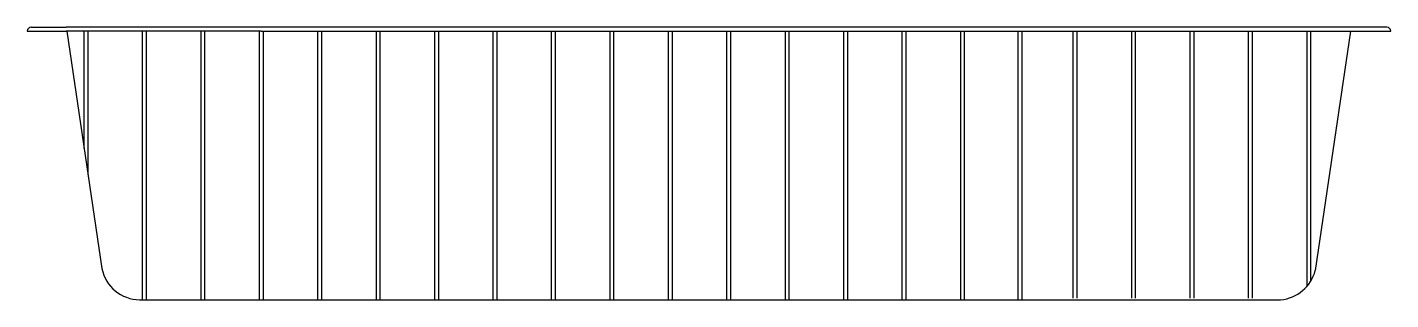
# Model space of a CAD drawing. Extents: x -1102.56 to -1095.56, y 419.06 to 420.46.
import ezdxf

# ---------------------------------------------------------------- set-up
doc = ezdxf.new("R2010")
doc.units = 0
doc.header["$LTSCALE"] = 10
doc.header["$MEASUREMENT"] = 0
doc.layers.add('Piscinas_Fibratec', color=4, linetype='CONTINUOUS')

msp = doc.modelspace()

# ---------------------------------------------------------------- linework, layer by layer
at = {"layer": 'Piscinas_Fibratec', "color": 2}
for p, q in [((-1102.559, 420.4432), (-1102.359, 420.4432)), ((-1102.539, 420.4632), (-1102.359, 420.4632)), ((-1101.359, 420.4632), (-1102.359, 420.4632)), ((-1101.3669, 420.4432), (-1102.359, 420.4432)), ((-1101.359, 420.4632), (-1101.3669, 420.4632)), ((-1101.359, 420.4432), (-1101.3669, 420.4432)), ((-1096.759, 420.4632), (-1101.359, 420.4632)), ((-1101.359, 420.4432), (-1096.762, 420.4432)), ((-1096.762, 420.4432), (-1095.762, 420.4432)), ((-1095.759, 420.4632), (-1096.759, 420.4632)), ((-1095.762, 420.4432), (-1095.559, 420.4432)), ((-1095.579, 420.4632), (-1095.759, 420.4632))]:
    msp.add_line(p, q, dxfattribs=at)
at = {"layer": 'Piscinas_Fibratec'}
for p, q in [((-1102.3561, 420.4432), (-1102.1756, 419.223)), ((-1095.7649, 420.4432), (-1095.9467, 419.2141)), ((-1101.982, 419.0632), (-1101.0469, 419.0632)), ((-1101.074, 419.0632), (-1097.0861, 419.0632)), ((-1097.0861, 419.0632), (-1096.1246, 419.0632))]:
    msp.add_line(p, q, dxfattribs=at)
at = {"layer": 'Piscinas_Fibratec', "color": 1}
for p, q in [((-1102.2669, 419.8406), (-1102.2669, 420.4432)), ((-1102.2669, 419.8406), (-1102.2669, 420.4432)), ((-1102.2469, 419.7054), (-1102.2469, 420.4432)), ((-1102.2469, 419.7054), (-1102.2469, 420.4432)), ((-1101.9669, 419.0632), (-1101.9669, 420.4432)), ((-1101.9669, 419.0632), (-1101.9669, 420.4432)), ((-1101.9469, 419.0632), (-1101.9469, 420.4432)), ((-1101.9469, 419.0632), (-1101.9469, 420.4432)), ((-1101.6669, 419.0632), (-1101.6669, 420.4432)), ((-1101.6469, 419.0632), (-1101.6469, 420.4432)), ((-1101.3669, 419.0632), (-1101.3669, 420.4432)), ((-1101.3669, 419.0632), (-1101.3669, 420.4432)), ((-1101.3669, 419.0632), (-1101.3669, 420.4432)), ((-1101.3469, 419.0632), (-1101.3469, 420.4432)), ((-1101.3469, 419.0632), (-1101.3469, 420.4432)), ((-1101.3469, 419.0632), (-1101.3469, 420.4432)), ((-1101.0669, 419.0632), (-1101.0669, 420.4432)), ((-1101.0469, 419.0632), (-1101.0469, 420.4432)), ((-1100.7669, 419.0632), (-1100.7669, 420.4432)), ((-1100.7469, 419.0632), (-1100.7469, 420.4432)), ((-1100.4669, 419.0632), (-1100.4669, 420.4432)), ((-1100.4469, 419.0632), (-1100.4469, 420.4432)), ((-1100.1669, 419.0632), (-1100.1669, 420.4432)), ((-1100.1469, 419.0632), (-1100.1469, 420.4432)), ((-1099.8669, 419.0632), (-1099.8669, 420.4432)), ((-1099.8469, 419.0632), (-1099.8469, 420.4432)), ((-1099.5669, 419.0632), (-1099.5669, 420.4432)), ((-1099.5469, 419.0632), (-1099.5469, 420.4432)), ((-1099.2669, 419.0632), (-1099.2669, 420.4432)), ((-1099.2469, 419.0632), (-1099.2469, 420.4432)), ((-1098.9669, 419.0632), (-1098.9669, 420.4432)), ((-1098.9469, 419.0632), (-1098.9469, 420.4432)), ((-1098.6669, 419.0632), (-1098.6669, 420.4432)), ((-1098.6469, 419.0632), (-1098.6469, 420.4432)), ((-1098.3669, 419.0632), (-1098.3669, 420.4432)), ((-1098.3469, 419.0632), (-1098.3469, 420.4432)), ((-1098.0669, 419.0632), (-1098.0669, 420.4432)), ((-1098.0469, 419.0632), (-1098.0469, 420.4432)), ((-1097.7669, 419.0632), (-1097.7669, 420.4432)), ((-1097.7469, 419.0632), (-1097.7469, 420.4432)), ((-1097.4713, 419.0632), (-1097.4713, 420.4432)), ((-1097.4513, 419.0632), (-1097.4513, 420.4432)), ((-1097.1887, 419.0715), (-1097.1887, 420.4432)), ((-1097.1687, 419.0715), (-1097.1687, 420.4432)), ((-1096.8887, 419.0715), (-1096.8887, 420.4432)), ((-1096.8687, 419.0715), (-1096.8687, 420.4432)), ((-1096.5887, 419.0715), (-1096.5887, 420.4432)), ((-1096.5687, 419.0715), (-1096.5687, 420.4432)), ((-1096.2887, 419.0715), (-1096.2887, 420.4432)), ((-1096.2687, 419.0715), (-1096.2687, 420.4432)), ((-1095.9887, 419.1327), (-1095.9887, 420.4432)), ((-1095.9687, 419.1606), (-1095.9687, 420.4432))]:
    msp.add_line(p, q, dxfattribs=at)
at = {"layer": 'Piscinas_Fibratec', "color": 2}
for centre, start, end in [((-1102.539, 420.4432), 90, 180), ((-1095.579, 420.4432), 0, 90)]:
    msp.add_arc(centre, 0.02, start, end, dxfattribs=at)
at = {"layer": 'Piscinas_Fibratec'}
for centre, start, end in [((-1101.9797, 419.2632), 191.59373, 269.32862), ((-1096.1407, 419.2626), 274.64006, 345.95635)]:
    msp.add_arc(centre, 0.2, start, end, dxfattribs=at)

doc.saveas('drawing.dxf')
